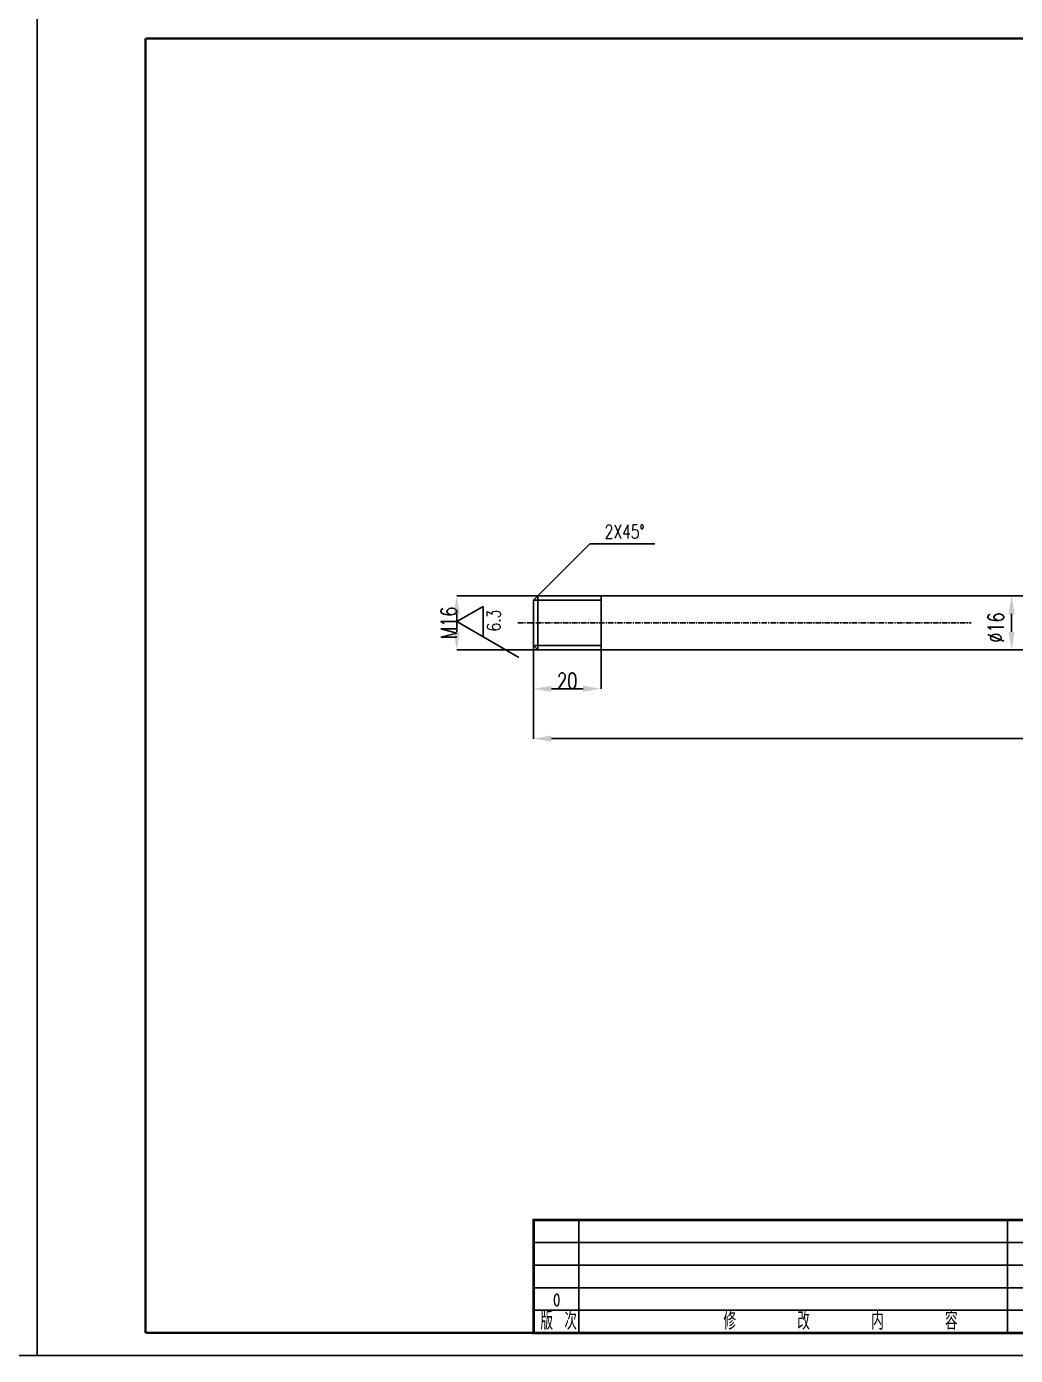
# Model space of a CAD drawing. Extents: x -11639 to -9817, y 3347 to 4292.
# Drawn here: x -10239.1 to -10020, y 3512.7 to 3807.3 of the extents above; entities that cross this region are included whole.
import ezdxf

# ---------------------------------------------------------------- set-up
doc = ezdxf.new("R2010")
doc.units = 0
doc.header["$LTSCALE"] = 10
doc.header["$MEASUREMENT"] = 0
doc.linetypes.add('CENTER', pattern=[2, 1.25, -0.25, 0.25, -0.25])
doc.layers.get('0').update_dxf_attribs({"linetype": 'CONTINUOUS'})
doc.layers.get('DEFPOINTS').update_dxf_attribs({"linetype": 'CONTINUOUS'})
for name, color, linetype in [('1', 2, 'CONTINUOUS'), ('2', 1, 'CONTINUOUS'), ('CENTER', 2, 'CENTER'), ('COLUMN', 7, 'CONTINUOUS'), ('DIM', 4, 'CONTINUOUS'), ('LK', 240, 'CONTINUOUS')]:
    doc.layers.add(name, color=color, linetype=linetype)
doc.styles.add('HZ', font='txt', dxfattribs={"width": 0.75, "bigfont": 'hztxt'})
doc.styles.get("Standard").update_dxf_attribs({"font": 'simplex', "width": 0.75, "bigfont": 'hztxt'})
doc.dimstyles.get("Standard").update_dxf_attribs({"dimtxt": 0.18, "dimasz": 0.18, "dimexe": 0.18, "dimexo": 0.0625, "dimgap": 0.09, "dimtad": 0, "dimtih": 1, "dimtoh": 1, "dimdec": 4, "dimzin": 0, "dimtxsty": 'STANDARD', "dimcen": 0.09, "dimazin": 3, "dimtfac": 1, "dimtdec": 4, "dimtofl": 0, "dimtmove": 0, "dimatfit": 3, "dimtolj": 1, "dimtzin": 0})

# ---------------------------------------------------------------- blocks, each defined once
blk = doc.blocks.new('*D97')
at = {"color": 0, "linetype": 'BYBLOCK'}
for p, q in [((-14494.6, 3346.7), (-14494.6, 3140)), ((-11846.9, 3346.7), (-11846.9, 3140)), ((-14454.6, 3140.2), (-11886.9, 3140.2))]:
    blk.add_line(p, q, dxfattribs=at)
for points in [[(-14454.6, 3146.9), (-14454.6, 3133.5), (-14494.6, 3140.2)], [(-11886.9, 3146.9), (-11886.9, 3133.5), (-11846.9, 3140.2)]]:
    blk.add_solid(points, dxfattribs=at)
at = {"layer": 'DEFPOINTS', "color": 0, "linetype": 'BYBLOCK'}
for p in [(-14494.6, 3346.8), (-11846.9, 3346.8), (-11846.9, 3140.2)]:
    blk.add_point(p, dxfattribs=at)
at = {"color": 0, "linetype": 'BYBLOCK', "insert": (-13170.7, 3166.9), "char_height": 35, "attachment_point": 5}
blk.add_mtext('\\A1;1660(860)', dxfattribs=at)
blk = doc.blocks.new('*D90')
at = {"color": 0, "linetype": 'BYBLOCK'}
for p, q in [((-14484.6, 3456.8), (-14664.6, 3456.8)), ((-14664.4, 3376.8), (-14664.4, 3416.8)), ((-14484.6, 3336.8), (-14664.6, 3336.8))]:
    blk.add_line(p, q, dxfattribs=at)
for points in [[(-14671, 3416.8), (-14657.7, 3416.8), (-14664.4, 3456.8)], [(-14671, 3376.8), (-14657.7, 3376.8), (-14664.4, 3336.8)]]:
    blk.add_solid(points, dxfattribs=at)
at = {"layer": 'DEFPOINTS', "color": 0, "linetype": 'BYBLOCK'}
for p in [(-14664.4, 3456.8), (-14484.6, 3456.8), (-14484.6, 3336.8)]:
    blk.add_point(p, dxfattribs=at)
at = {"color": 0, "linetype": 'BYBLOCK', "insert": (-14682, 3396.8), "char_height": 35, "attachment_point": 5, "rotation": 90}
blk.add_mtext('\\A1;M16', dxfattribs=at)
blk = doc.blocks.new('*D91')
at = {"color": 0, "linetype": 'BYBLOCK'}
for p, q in [((-14494.6, 3346.7), (-14494.6, 3250.5)), ((-14344.6, 3336.7), (-14344.6, 3250.5)), ((-14454.6, 3250.7), (-14384.6, 3250.7))]:
    blk.add_line(p, q, dxfattribs=at)
for points in [[(-14454.6, 3257.4), (-14454.6, 3244), (-14494.6, 3250.7)], [(-14384.6, 3257.4), (-14384.6, 3244), (-14344.6, 3250.7)]]:
    blk.add_solid(points, dxfattribs=at)
at = {"layer": 'DEFPOINTS', "color": 0, "linetype": 'BYBLOCK'}
for p in [(-14494.6, 3346.8), (-14344.6, 3336.8), (-14344.6, 3250.7)]:
    blk.add_point(p, dxfattribs=at)
at = {"color": 0, "linetype": 'BYBLOCK', "insert": (-14419.6, 3268.3), "char_height": 35, "attachment_point": 5}
blk.add_mtext('\\A1;20', dxfattribs=at)
blk = doc.blocks.new('*D92')
at = {"color": 0, "linetype": 'BYBLOCK'}
for p, q in [((-13548.1, 3456.8), (-13434.4, 3456.8)), ((-13434.6, 3376.8), (-13434.6, 3416.8)), ((-13548.1, 3336.8), (-13434.4, 3336.8))]:
    blk.add_line(p, q, dxfattribs=at)
for points in [[(-13441.3, 3416.8), (-13428, 3416.8), (-13434.6, 3456.8)], [(-13441.3, 3376.8), (-13428, 3376.8), (-13434.6, 3336.8)]]:
    blk.add_solid(points, dxfattribs=at)
at = {"layer": 'DEFPOINTS', "color": 0, "linetype": 'BYBLOCK'}
for p in [(-13548.2, 3456.8), (-13434.6, 3456.8), (-13548.2, 3336.8)]:
    blk.add_point(p, dxfattribs=at)
at = {"color": 0, "linetype": 'BYBLOCK', "insert": (-13469.6, 3386.4), "char_height": 35, "attachment_point": 5, "rotation": 90}
blk.add_mtext('\\A1;∅16', dxfattribs=at)
blk = doc.blocks.new('20-216-2')
at = {"color": 1, "const_width": 5}
blk.add_lwpolyline([(-15354.04823, 4692.6203), (-11444.04823, 4692.6203)], dxfattribs=at)
at = {"layer": '1'}
for p, q in [((-15594.04823, 7712.6203), (-15594.04823, 1772.6203)), ((-14344.58441, 3446.76906), (-14494.58441, 3446.76906)), ((-14344.58441, 3346.76906), (-14494.58441, 3346.76906)), ((-11394.04823, 1772.6203), (-19804.04823, 1772.6203))]:
    blk.add_line(p, q, dxfattribs=at)
at = {"layer": '2'}
blk.add_line((-14494.04823, 1822.6203), (-13244.04823, 1822.6203), dxfattribs=at)
at = {"layer": '2', "const_width": 5}
for points in [[(-15354.04823, 1822.6203), (-15354.04823, 4692.6203)], [(-11444.04823, 1822.6203), (-15354.04823, 1822.6203)]]:
    blk.add_lwpolyline(points, dxfattribs=at)
at = {"layer": 'CENTER'}
blk.add_line((-14529.34975, 3396.76906), (-13524.09355, 3396.76906), dxfattribs=at)
at = {"layer": 'COLUMN'}
for p, q in [((-14394.04823, 2072.6203), (-14394.04823, 1822.6203)), ((-13444.04823, 2072.6203), (-13444.04823, 1822.6203)), ((-14494.04823, 2022.6203), (-13244.04823, 2022.6203)), ((-14494.04823, 1972.6203), (-13244.04823, 1972.6203)), ((-14494.04823, 1922.6203), (-13244.04823, 1922.6203)), ((-14494.04823, 1872.6203), (-13244.04823, 1872.6203))]:
    blk.add_line(p, q, dxfattribs=at)
blk.add_lwpolyline([(-14494.04823, 1822.6203, 6, 6, 0), (-14494.04823, 2072.6203, 6, 6, 0), (-13244.04823, 2072.6203, 6, 6, 0), (-13244.04823, 1822.6203, 6, 6, 0)], format="xyseb", close=True, dxfattribs=at)
at = {"layer": 'DIM'}
for p, q in [((-14369.55112, 3571.80234), (-14484.58441, 3456.76906)), ((-14369.55112, 3571.80234), (-14225.35787, 3571.80234)), ((-14605.8424, 3433.38832), (-14664.37796, 3399.58505)), ((-14605.83569, 3365.7934), (-14605.8424, 3433.38832)), ((-14664.37796, 3399.58505), (-14527.02363, 3320.30167))]:
    blk.add_line(p, q, dxfattribs=at)
at = {"layer": 'LK'}
for p, q in [((-14484.58441, 3456.76906), (-14494.58441, 3446.76906)), ((-14484.58441, 3456.76906), (-13134.31167, 3456.76906)), ((-14484.58441, 3456.76906), (-14484.58441, 3336.76906)), ((-14344.58441, 3456.76906), (-14344.58441, 3336.76906)), ((-14494.58441, 3446.76906), (-14494.58441, 3346.76906)), ((-14494.58441, 3346.76906), (-14484.58441, 3336.76906)), ((-14484.58441, 3336.76906), (-13134.586, 3336.76906))]:
    blk.add_line(p, q, dxfattribs=at)
at = {"color": 7, "style": 'HZ', "width": 0.7}
for s, height, p in [('0', 25.6608, (-14450.49738, 1882.80842)), ('版 次', 40, (-14478.98697, 1829.5203)), ('修     改     内     容', 40, (-14073.28697, 1829.5203))]:
    blk.add_text(s, height=height, dxfattribs=at).set_placement(p)
at = {"layer": 'DIM', "style": 'HZ', "width": 0.75}
blk.add_text('2X45%%d', height=30, dxfattribs=at).set_placement((-14336.58171, 3584.15224))
blk.add_text('6.3', height=30, rotation=90.00568675, dxfattribs=at).set_placement((-14567.28969, 3377.75427))
at = {"layer": 'DIM'}
dim = blk.add_linear_dim(base=(-14664.37796, 3456.76906), p1=(-14484.58441, 3336.76906), p2=(-14484.58441, 3456.76906), angle=90, text='M16', dimstyle='STANDARD', dxfattribs=at)
dim.commit()
dim.dimension.update_dxf_attribs({"geometry": '*D90', "text_midpoint": (-14681.96796, 3396.76906)})
dim = blk.add_linear_dim(base=(-13434.62836, 3456.76906), p1=(-13548.19916, 3336.76906), p2=(-13548.19916, 3456.76906), angle=90, text='%%c16', dimstyle='STANDARD', dxfattribs=at)
dim.commit()
dim.dimension.update_dxf_attribs({"geometry": '*D92', "text_midpoint": (-13469.62836, 3386.40024), "dimtype": 160})
for base, p2, text, picture, middle in [((-11846.8519, 3140.18348), (-11846.8519, 3346.76906), '1660(860)', '*D97', (-13170.71816, 3166.94014)), ((-14344.58441, 3250.70577), (-14344.58441, 3336.76906), '20', '*D91', (-14419.58441, 3268.29577))]:
    dim = blk.add_linear_dim(base=base, p1=(-14494.58441, 3346.76906), p2=p2, text=text, dimstyle='STANDARD', dxfattribs=at)
    dim.commit()
    dim.dimension.update_dxf_attribs({"geometry": picture, "text_midpoint": middle})

msp = doc.modelspace()

# ---------------------------------------------------------------- block references
at = {"layer": '1', "xscale": 0.1, "yscale": 0.1, "zscale": 0.1}
msp.add_blockref('20-216-2', (-8677.35231, 3335.39854), dxfattribs=at)

doc.saveas('drawing.dxf')
